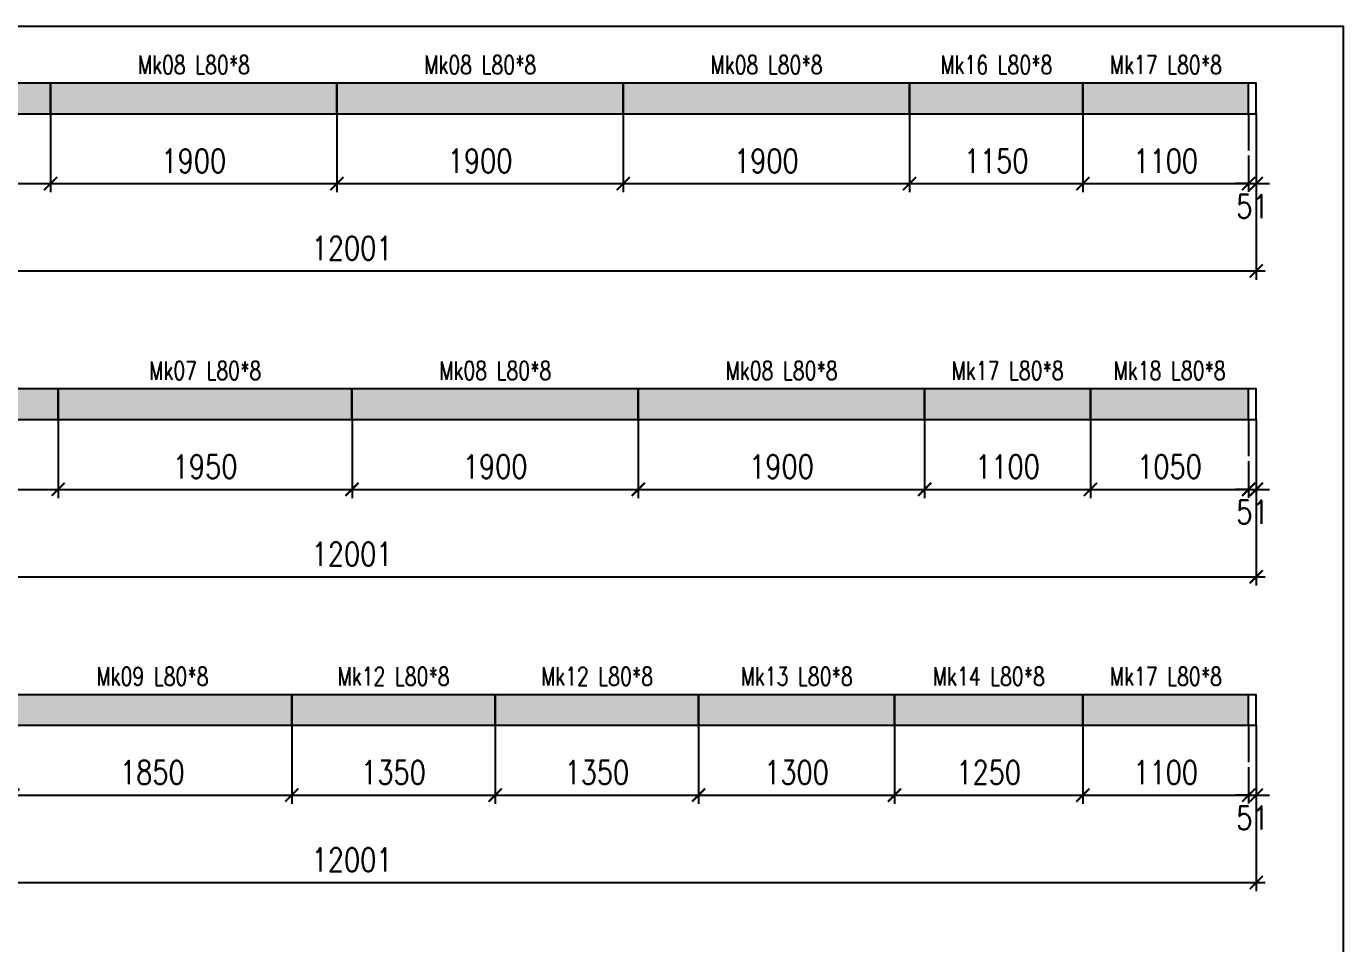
# Model space of a CAD drawing. Header units: millimetres. Extents: x -56 to 421004, y -1 to 91234.
# Drawn here: x 304614 to 313356, y 72295 to 78382 of the extents above; entities that cross this region are included whole.
import ezdxf
from ezdxf.enums import TextEntityAlignment as Align

# ---------------------------------------------------------------- set-up
doc = ezdxf.new("R2010")
doc.units = ezdxf.units.MM
doc.styles.add('EasyCutStyle', font='romans.shx', dxfattribs={"width": 0.8})
doc.styles.add('EasyCutStyleOptimezeBars', font='Romans.shx', dxfattribs={"width": 0.8})
doc.dimstyles.new('EasyCutDimOptimezeBars', dxfattribs={"dimscale": 57.971, "dimtxt": 2.7, "dimasz": 1.5, "dimexe": 1, "dimexo": 0, "dimgap": 1.25, "dimtad": 1, "dimdec": 1, "dimrnd": 0.5, "dimzin": 12, "dimdsep": 46, "dimtxsty": 'EasyCutStyleOptimezeBars', "dimblk": 'ARCHTICK', "dimblk1": 'ARCHTICK', "dimblk2": 'ARCHTICK', "dimcen": 1, "dimdle": 1, "dimclrd": 1, "dimclre": 1, "dimclrt": 3, "dimadec": 3, "dimazin": 0, "dimtfac": 1, "dimtdec": 1, "dimtix": 1, "dimtmove": 0, "dimatfit": 3, "dimfxl": 1, "dimtfill": 1, "dimtolj": 1, "dimtzin": 0, "dimarcsym": 0})

# ---------------------------------------------------------------- blocks, each defined once
blk = doc.blocks.new('_ArchTick')
at = {"color": 0, "linetype": 'ByBlock', "const_width": 0.15}
blk.add_lwpolyline([(-0.5, -0.5), (0.5, 0.5)], dxfattribs=at)
blk = doc.blocks.new('*D1629')
at = {"color": 1, "lineweight": -2}
for p, q in [((302875.4, 77802.5), (302875.4, 77280.7)), ((304775.4, 77802.5), (304775.4, 77280.7)), ((302817.4, 77338.7), (304833.4, 77338.7))]:
    blk.add_line(p, q, dxfattribs=at)
at = {"layer": 'Defpoints', "color": 0}
for p in [(302875.4, 77802.5), (304775.4, 77802.5), (304775.4, 77338.7)]:
    blk.add_point(p, dxfattribs=at)
at = {"color": 1, "lineweight": -2, "xscale": 86.9637, "yscale": 86.9637, "zscale": 86.9637, "rotation": 180}
blk.add_blockref('_ArchTick', (302875.4, 77338.7), dxfattribs=at)
at = {"color": 1, "lineweight": -2, "xscale": 86.9637, "yscale": 86.9637, "zscale": 86.9637}
blk.add_blockref('_ArchTick', (304775.4, 77338.7), dxfattribs=at)
at = {"color": 3, "insert": (303825.4, 77489.4), "char_height": 156.53, "attachment_point": 5, "style": 'EasyCutStyleOptimezeBars', "bg_fill": 3, "box_fill_scale": 1.1, "bg_fill_color": 256, "bg_fill_true_color": 13158600, "bg_fill_transparency": 5467404}
blk.add_mtext('\\A1;1900', dxfattribs=at)
blk = doc.blocks.new('*D1630')
at = {"color": 1, "lineweight": -2}
for p, q in [((304775.4, 77802.5), (304775.4, 77280.7)), ((306675.4, 77802.5), (306675.4, 77280.7)), ((304717.4, 77338.7), (306733.4, 77338.7))]:
    blk.add_line(p, q, dxfattribs=at)
at = {"layer": 'Defpoints', "color": 0}
for p in [(304775.4, 77802.5), (306675.4, 77802.5), (306675.4, 77338.7)]:
    blk.add_point(p, dxfattribs=at)
at = {"color": 1, "lineweight": -2, "xscale": 86.9637, "yscale": 86.9637, "zscale": 86.9637, "rotation": 180}
blk.add_blockref('_ArchTick', (304775.4, 77338.7), dxfattribs=at)
at = {"color": 1, "lineweight": -2, "xscale": 86.9637, "yscale": 86.9637, "zscale": 86.9637}
blk.add_blockref('_ArchTick', (306675.4, 77338.7), dxfattribs=at)
at = {"color": 3, "insert": (305725.4, 77489.4), "char_height": 156.53, "attachment_point": 5, "style": 'EasyCutStyleOptimezeBars', "bg_fill": 3, "box_fill_scale": 1.1, "bg_fill_color": 256, "bg_fill_true_color": 13158600, "bg_fill_transparency": 2059376}
blk.add_mtext('\\A1;1900', dxfattribs=at)
blk = doc.blocks.new('*D1631')
at = {"color": 1, "lineweight": -2}
for p, q in [((306675.4, 77802.5), (306675.4, 77280.7)), ((308575.4, 77802.5), (308575.4, 77280.7)), ((306617.4, 77338.7), (308633.4, 77338.7))]:
    blk.add_line(p, q, dxfattribs=at)
at = {"layer": 'Defpoints', "color": 0}
for p in [(306675.4, 77802.5), (308575.4, 77802.5), (308575.4, 77338.7)]:
    blk.add_point(p, dxfattribs=at)
at = {"color": 1, "lineweight": -2, "xscale": 86.9637, "yscale": 86.9637, "zscale": 86.9637, "rotation": 180}
blk.add_blockref('_ArchTick', (306675.4, 77338.7), dxfattribs=at)
at = {"color": 1, "lineweight": -2, "xscale": 86.9637, "yscale": 86.9637, "zscale": 86.9637}
blk.add_blockref('_ArchTick', (308575.4, 77338.7), dxfattribs=at)
at = {"color": 3, "insert": (307625.4, 77489.4), "char_height": 156.53, "attachment_point": 5, "style": 'EasyCutStyleOptimezeBars', "bg_fill": 3, "box_fill_scale": 1.1, "bg_fill_color": 256, "bg_fill_true_color": 13158600, "bg_fill_transparency": 5464824}
blk.add_mtext('\\A1;1900', dxfattribs=at)
blk = doc.blocks.new('*D1632')
at = {"color": 1, "lineweight": -2}
for p, q in [((308575.4, 77802.5), (308575.4, 77280.7)), ((310475.4, 77802.5), (310475.4, 77280.7)), ((308517.4, 77338.7), (310533.4, 77338.7))]:
    blk.add_line(p, q, dxfattribs=at)
at = {"layer": 'Defpoints', "color": 0}
for p in [(308575.4, 77802.5), (310475.4, 77802.5), (310475.4, 77338.7)]:
    blk.add_point(p, dxfattribs=at)
at = {"color": 1, "lineweight": -2, "xscale": 86.9637, "yscale": 86.9637, "zscale": 86.9637, "rotation": 180}
blk.add_blockref('_ArchTick', (308575.4, 77338.7), dxfattribs=at)
at = {"color": 1, "lineweight": -2, "xscale": 86.9637, "yscale": 86.9637, "zscale": 86.9637}
blk.add_blockref('_ArchTick', (310475.4, 77338.7), dxfattribs=at)
at = {"color": 3, "insert": (309525.4, 77489.4), "char_height": 156.53, "attachment_point": 5, "style": 'EasyCutStyleOptimezeBars', "bg_fill": 3, "box_fill_scale": 1.1, "bg_fill_color": 256, "bg_fill_true_color": 13158600, "bg_fill_transparency": 2036140}
blk.add_mtext('\\A1;1900', dxfattribs=at)
blk = doc.blocks.new('*D1633')
at = {"color": 1, "lineweight": -2}
for p, q in [((310475.4, 77802.5), (310475.4, 77280.7)), ((311625.4, 77802.5), (311625.4, 77280.7)), ((310417.4, 77338.7), (311683.4, 77338.7))]:
    blk.add_line(p, q, dxfattribs=at)
at = {"layer": 'Defpoints', "color": 0}
for p in [(310475.4, 77802.5), (311625.4, 77802.5), (311625.4, 77338.7)]:
    blk.add_point(p, dxfattribs=at)
at = {"color": 1, "lineweight": -2, "xscale": 86.9637, "yscale": 86.9637, "zscale": 86.9637, "rotation": 180}
blk.add_blockref('_ArchTick', (310475.4, 77338.7), dxfattribs=at)
at = {"color": 1, "lineweight": -2, "xscale": 86.9637, "yscale": 86.9637, "zscale": 86.9637}
blk.add_blockref('_ArchTick', (311625.4, 77338.7), dxfattribs=at)
at = {"color": 3, "insert": (311050.4, 77489.4), "char_height": 156.53, "attachment_point": 5, "style": 'EasyCutStyleOptimezeBars', "bg_fill": 3, "box_fill_scale": 1.1, "bg_fill_color": 256, "bg_fill_true_color": 13158600, "bg_fill_transparency": 2068768}
blk.add_mtext('\\A1;1150', dxfattribs=at)
blk = doc.blocks.new('*D1634')
at = {"color": 1, "lineweight": -2}
for p, q in [((311625.4, 77802.5), (311625.4, 77280.7)), ((312725.4, 77802.5), (312725.4, 77280.7)), ((311567.4, 77338.7), (312783.4, 77338.7))]:
    blk.add_line(p, q, dxfattribs=at)
at = {"layer": 'Defpoints', "color": 0}
for p in [(311625.4, 77802.5), (312725.4, 77802.5), (312725.4, 77338.7)]:
    blk.add_point(p, dxfattribs=at)
at = {"color": 1, "lineweight": -2, "xscale": 86.9637, "yscale": 86.9637, "zscale": 86.9637, "rotation": 180}
blk.add_blockref('_ArchTick', (311625.4, 77338.7), dxfattribs=at)
at = {"color": 1, "lineweight": -2, "xscale": 86.9637, "yscale": 86.9637, "zscale": 86.9637}
blk.add_blockref('_ArchTick', (312725.4, 77338.7), dxfattribs=at)
at = {"color": 3, "insert": (312175.4, 77489.4), "char_height": 156.53, "attachment_point": 5, "style": 'EasyCutStyleOptimezeBars', "bg_fill": 3, "box_fill_scale": 1.1, "bg_fill_color": 256, "bg_fill_true_color": 13158600, "bg_fill_transparency": 2079984}
blk.add_mtext('\\A1;1100', dxfattribs=at)
blk = doc.blocks.new('*D1635')
at = {"color": 1, "lineweight": -2}
for p, q in [((312725.4, 77802.5), (312725.4, 77280.7)), ((312776.4, 77802.5), (312776.4, 77280.7)), ((312725.4, 77338.7), (312638.4, 77338.7)), ((312725.4, 77338.7), (312776.4, 77338.7)), ((312776.4, 77338.7), (312863.3, 77338.7))]:
    blk.add_line(p, q, dxfattribs=at)
at = {"layer": 'Defpoints', "color": 0}
for p in [(312725.4, 77802.5), (312776.4, 77802.5), (312776.4, 77338.7)]:
    blk.add_point(p, dxfattribs=at)
at = {"color": 1, "lineweight": -2, "xscale": 86.9637, "yscale": 86.9637, "zscale": 86.9637}
blk.add_blockref('_ArchTick', (312725.4, 77338.7), dxfattribs=at)
at = {"color": 1, "lineweight": -2, "xscale": 86.9637, "yscale": 86.9637, "zscale": 86.9637, "rotation": 180}
blk.add_blockref('_ArchTick', (312776.4, 77338.7), dxfattribs=at)
at = {"color": 3, "char_height": 156.53, "attachment_point": 5, "style": 'EasyCutStyleOptimezeBars', "bg_fill": 3, "box_fill_scale": 1.1, "bg_fill_color": 256, "bg_fill_true_color": 13158600, "bg_fill_transparency": 0}
for s, insert in [('\\A1;', (312750.9, 77541.6)), ('\\A1;51', (312750.9, 77187.9))]:
    blk.add_mtext(s, dxfattribs=dict(at, insert=insert))
blk = doc.blocks.new('*D1636')
at = {"color": 1, "lineweight": -2}
for p, q in [((300775.4, 77802.5), (300775.4, 76700.9)), ((312776.4, 77802.5), (312776.4, 76700.9)), ((300717.4, 76758.9), (312834.4, 76758.9))]:
    blk.add_line(p, q, dxfattribs=at)
at = {"layer": 'Defpoints', "color": 0}
for p in [(300775.4, 77802.5), (312776.4, 77802.5), (312776.4, 76758.9)]:
    blk.add_point(p, dxfattribs=at)
at = {"color": 1, "lineweight": -2, "xscale": 86.9637, "yscale": 86.9637, "zscale": 86.9637, "rotation": 180}
blk.add_blockref('_ArchTick', (300775.4, 76758.9), dxfattribs=at)
at = {"color": 1, "lineweight": -2, "xscale": 86.9637, "yscale": 86.9637, "zscale": 86.9637}
blk.add_blockref('_ArchTick', (312776.4, 76758.9), dxfattribs=at)
at = {"color": 3, "insert": (306775.9, 76909.6), "char_height": 156.53, "attachment_point": 5, "style": 'EasyCutStyleOptimezeBars', "bg_fill": 3, "box_fill_scale": 1.1, "bg_fill_color": 256, "bg_fill_true_color": 13158600, "bg_fill_transparency": 5468436}
blk.add_mtext('\\A1;12001', dxfattribs=at)
blk = doc.blocks.new('*D1638')
at = {"color": 1, "lineweight": -2}
for p, q in [((302825.4, 75773.3), (302825.4, 75251.5)), ((304825.4, 75773.3), (304825.4, 75251.5)), ((302767.4, 75309.5), (304883.4, 75309.5))]:
    blk.add_line(p, q, dxfattribs=at)
at = {"layer": 'Defpoints', "color": 0}
for p in [(302825.4, 75773.3), (304825.4, 75773.3), (304825.4, 75309.5)]:
    blk.add_point(p, dxfattribs=at)
at = {"color": 1, "lineweight": -2, "xscale": 86.9637, "yscale": 86.9637, "zscale": 86.9637, "rotation": 180}
blk.add_blockref('_ArchTick', (302825.4, 75309.5), dxfattribs=at)
at = {"color": 1, "lineweight": -2, "xscale": 86.9637, "yscale": 86.9637, "zscale": 86.9637}
blk.add_blockref('_ArchTick', (304825.4, 75309.5), dxfattribs=at)
at = {"color": 3, "insert": (303825.4, 75460.2), "char_height": 156.53, "attachment_point": 5, "style": 'EasyCutStyleOptimezeBars', "bg_fill": 3, "box_fill_scale": 1.1, "bg_fill_color": 256, "bg_fill_true_color": 13158600, "bg_fill_transparency": 4837208}
blk.add_mtext('\\A1;2000', dxfattribs=at)
blk = doc.blocks.new('*D1639')
at = {"color": 1, "lineweight": -2}
for p, q in [((304825.4, 75773.3), (304825.4, 75251.5)), ((306775.4, 75773.3), (306775.4, 75251.5)), ((304767.4, 75309.5), (306833.4, 75309.5))]:
    blk.add_line(p, q, dxfattribs=at)
at = {"layer": 'Defpoints', "color": 0}
for p in [(304825.4, 75773.3), (306775.4, 75773.3), (306775.4, 75309.5)]:
    blk.add_point(p, dxfattribs=at)
at = {"color": 1, "lineweight": -2, "xscale": 86.9637, "yscale": 86.9637, "zscale": 86.9637, "rotation": 180}
blk.add_blockref('_ArchTick', (304825.4, 75309.5), dxfattribs=at)
at = {"color": 1, "lineweight": -2, "xscale": 86.9637, "yscale": 86.9637, "zscale": 86.9637}
blk.add_blockref('_ArchTick', (306775.4, 75309.5), dxfattribs=at)
at = {"color": 3, "insert": (305800.4, 75460.2), "char_height": 156.53, "attachment_point": 5, "style": 'EasyCutStyleOptimezeBars', "bg_fill": 3, "box_fill_scale": 1.1, "bg_fill_color": 256, "bg_fill_true_color": 13158600, "bg_fill_transparency": 1754320}
blk.add_mtext('\\A1;1950', dxfattribs=at)
blk = doc.blocks.new('*D1640')
at = {"color": 1, "lineweight": -2}
for p, q in [((306775.4, 75773.3), (306775.4, 75251.5)), ((308675.4, 75773.3), (308675.4, 75251.5)), ((306717.4, 75309.5), (308733.4, 75309.5))]:
    blk.add_line(p, q, dxfattribs=at)
at = {"layer": 'Defpoints', "color": 0}
for p in [(306775.4, 75773.3), (308675.4, 75773.3), (308675.4, 75309.5)]:
    blk.add_point(p, dxfattribs=at)
at = {"color": 1, "lineweight": -2, "xscale": 86.9637, "yscale": 86.9637, "zscale": 86.9637, "rotation": 180}
blk.add_blockref('_ArchTick', (306775.4, 75309.5), dxfattribs=at)
at = {"color": 1, "lineweight": -2, "xscale": 86.9637, "yscale": 86.9637, "zscale": 86.9637}
blk.add_blockref('_ArchTick', (308675.4, 75309.5), dxfattribs=at)
at = {"color": 3, "insert": (307725.4, 75460.2), "char_height": 156.53, "attachment_point": 5, "style": 'EasyCutStyleOptimezeBars', "bg_fill": 3, "box_fill_scale": 1.1, "bg_fill_color": 256, "bg_fill_true_color": 13158600, "bg_fill_transparency": 4837208}
blk.add_mtext('\\A1;1900', dxfattribs=at)
blk = doc.blocks.new('*D1641')
at = {"color": 1, "lineweight": -2}
for p, q in [((308675.4, 75773.3), (308675.4, 75251.5)), ((310575.4, 75773.3), (310575.4, 75251.5)), ((308617.4, 75309.5), (310633.4, 75309.5))]:
    blk.add_line(p, q, dxfattribs=at)
at = {"layer": 'Defpoints', "color": 0}
for p in [(308675.4, 75773.3), (310575.4, 75773.3), (310575.4, 75309.5)]:
    blk.add_point(p, dxfattribs=at)
at = {"color": 1, "lineweight": -2, "xscale": 86.9637, "yscale": 86.9637, "zscale": 86.9637, "rotation": 180}
blk.add_blockref('_ArchTick', (308675.4, 75309.5), dxfattribs=at)
at = {"color": 1, "lineweight": -2, "xscale": 86.9637, "yscale": 86.9637, "zscale": 86.9637}
blk.add_blockref('_ArchTick', (310575.4, 75309.5), dxfattribs=at)
at = {"color": 3, "insert": (309625.4, 75460.2), "char_height": 156.53, "attachment_point": 5, "style": 'EasyCutStyleOptimezeBars', "bg_fill": 3, "box_fill_scale": 1.1, "bg_fill_color": 256, "bg_fill_true_color": 13158600, "bg_fill_transparency": 5461728}
blk.add_mtext('\\A1;1900', dxfattribs=at)
blk = doc.blocks.new('*D1642')
at = {"color": 1, "lineweight": -2}
for p, q in [((310575.4, 75773.3), (310575.4, 75251.5)), ((311675.4, 75773.3), (311675.4, 75251.5)), ((310517.4, 75309.5), (311733.4, 75309.5))]:
    blk.add_line(p, q, dxfattribs=at)
at = {"layer": 'Defpoints', "color": 0}
for p in [(310575.4, 75773.3), (311675.4, 75773.3), (311675.4, 75309.5)]:
    blk.add_point(p, dxfattribs=at)
at = {"color": 1, "lineweight": -2, "xscale": 86.9637, "yscale": 86.9637, "zscale": 86.9637, "rotation": 180}
blk.add_blockref('_ArchTick', (310575.4, 75309.5), dxfattribs=at)
at = {"color": 1, "lineweight": -2, "xscale": 86.9637, "yscale": 86.9637, "zscale": 86.9637}
blk.add_blockref('_ArchTick', (311675.4, 75309.5), dxfattribs=at)
at = {"color": 3, "insert": (311125.4, 75460.2), "char_height": 156.53, "attachment_point": 5, "style": 'EasyCutStyleOptimezeBars', "bg_fill": 3, "box_fill_scale": 1.1, "bg_fill_color": 256, "bg_fill_true_color": 13158600, "bg_fill_transparency": 5463276}
blk.add_mtext('\\A1;1100', dxfattribs=at)
blk = doc.blocks.new('*D1643')
at = {"color": 1, "lineweight": -2}
for p, q in [((311675.4, 75773.3), (311675.4, 75251.5)), ((312725.4, 75773.3), (312725.4, 75251.5)), ((311617.4, 75309.5), (312783.4, 75309.5))]:
    blk.add_line(p, q, dxfattribs=at)
at = {"layer": 'Defpoints', "color": 0}
for p in [(311675.4, 75773.3), (312725.4, 75773.3), (312725.4, 75309.5)]:
    blk.add_point(p, dxfattribs=at)
at = {"color": 1, "lineweight": -2, "xscale": 86.9637, "yscale": 86.9637, "zscale": 86.9637, "rotation": 180}
blk.add_blockref('_ArchTick', (311675.4, 75309.5), dxfattribs=at)
at = {"color": 1, "lineweight": -2, "xscale": 86.9637, "yscale": 86.9637, "zscale": 86.9637}
blk.add_blockref('_ArchTick', (312725.4, 75309.5), dxfattribs=at)
at = {"color": 3, "insert": (312200.4, 75460.2), "char_height": 156.53, "attachment_point": 5, "style": 'EasyCutStyleOptimezeBars', "bg_fill": 3, "box_fill_scale": 1.1, "bg_fill_color": 256, "bg_fill_true_color": 13158600, "bg_fill_transparency": 1821564}
blk.add_mtext('\\A1;1050', dxfattribs=at)
blk = doc.blocks.new('*D1644')
at = {"color": 1, "lineweight": -2}
for p, q in [((312725.4, 75773.3), (312725.4, 75251.5)), ((312776.4, 75773.3), (312776.4, 75251.5)), ((312725.4, 75309.5), (312638.4, 75309.5)), ((312725.4, 75309.5), (312776.4, 75309.5)), ((312776.4, 75309.5), (312863.3, 75309.5))]:
    blk.add_line(p, q, dxfattribs=at)
at = {"layer": 'Defpoints', "color": 0}
for p in [(312725.4, 75773.3), (312776.4, 75773.3), (312776.4, 75309.5)]:
    blk.add_point(p, dxfattribs=at)
at = {"color": 1, "lineweight": -2, "xscale": 86.9637, "yscale": 86.9637, "zscale": 86.9637}
blk.add_blockref('_ArchTick', (312725.4, 75309.5), dxfattribs=at)
at = {"color": 1, "lineweight": -2, "xscale": 86.9637, "yscale": 86.9637, "zscale": 86.9637, "rotation": 180}
blk.add_blockref('_ArchTick', (312776.4, 75309.5), dxfattribs=at)
at = {"color": 3, "char_height": 156.53, "attachment_point": 5, "style": 'EasyCutStyleOptimezeBars', "bg_fill": 3, "box_fill_scale": 1.1, "bg_fill_color": 256, "bg_fill_true_color": 13158600}
for s, insert, bg_fill_transparency in [('\\A1;', (312750.9, 75512.4), 1806528), ('\\A1;51', (312750.9, 75158.8), 5463832)]:
    blk.add_mtext(s, dxfattribs=dict(at, insert=insert, bg_fill_transparency=bg_fill_transparency))
blk = doc.blocks.new('*D1645')
at = {"color": 1, "lineweight": -2}
for p, q in [((300775.4, 75773.3), (300775.4, 74671.8)), ((312776.4, 75773.3), (312776.4, 74671.8)), ((300717.4, 74729.7), (312834.4, 74729.7))]:
    blk.add_line(p, q, dxfattribs=at)
at = {"layer": 'Defpoints', "color": 0}
for p in [(300775.4, 75773.3), (312776.4, 75773.3), (312776.4, 74729.7)]:
    blk.add_point(p, dxfattribs=at)
at = {"color": 1, "lineweight": -2, "xscale": 86.9637, "yscale": 86.9637, "zscale": 86.9637, "rotation": 180}
blk.add_blockref('_ArchTick', (300775.4, 74729.7), dxfattribs=at)
at = {"color": 1, "lineweight": -2, "xscale": 86.9637, "yscale": 86.9637, "zscale": 86.9637}
blk.add_blockref('_ArchTick', (312776.4, 74729.7), dxfattribs=at)
at = {"color": 3, "insert": (306775.9, 74880.5), "char_height": 156.53, "attachment_point": 5, "style": 'EasyCutStyleOptimezeBars', "bg_fill": 3, "box_fill_scale": 1.1, "bg_fill_color": 256, "bg_fill_true_color": 13158600, "bg_fill_transparency": 2091388}
blk.add_mtext('\\A1;12001', dxfattribs=at)
blk = doc.blocks.new('*D1648')
at = {"color": 1, "lineweight": -2}
for p, q in [((304525.4, 73744.2), (304525.4, 73222.4)), ((306375.4, 73744.2), (306375.4, 73222.4)), ((304467.4, 73280.4), (306433.4, 73280.4))]:
    blk.add_line(p, q, dxfattribs=at)
at = {"layer": 'Defpoints', "color": 0}
for p in [(304525.4, 73744.2), (306375.4, 73744.2), (306375.4, 73280.4)]:
    blk.add_point(p, dxfattribs=at)
at = {"color": 1, "lineweight": -2, "xscale": 86.9637, "yscale": 86.9637, "zscale": 86.9637, "rotation": 180}
blk.add_blockref('_ArchTick', (304525.4, 73280.4), dxfattribs=at)
at = {"color": 1, "lineweight": -2, "xscale": 86.9637, "yscale": 86.9637, "zscale": 86.9637}
blk.add_blockref('_ArchTick', (306375.4, 73280.4), dxfattribs=at)
at = {"color": 3, "insert": (305450.4, 73431.1), "char_height": 156.53, "attachment_point": 5, "style": 'EasyCutStyleOptimezeBars', "bg_fill": 3, "box_fill_scale": 1.1, "bg_fill_color": 256, "bg_fill_true_color": 13158600, "bg_fill_transparency": 12055548}
blk.add_mtext('\\A1;1850', dxfattribs=at)
blk = doc.blocks.new('*D1649')
at = {"color": 1, "lineweight": -2}
for p, q in [((306375.4, 73744.2), (306375.4, 73222.4)), ((307725.4, 73744.2), (307725.4, 73222.4)), ((306317.4, 73280.4), (307783.4, 73280.4))]:
    blk.add_line(p, q, dxfattribs=at)
at = {"layer": 'Defpoints', "color": 0}
for p in [(306375.4, 73744.2), (307725.4, 73744.2), (307725.4, 73280.4)]:
    blk.add_point(p, dxfattribs=at)
at = {"color": 1, "lineweight": -2, "xscale": 86.9637, "yscale": 86.9637, "zscale": 86.9637, "rotation": 180}
blk.add_blockref('_ArchTick', (306375.4, 73280.4), dxfattribs=at)
at = {"color": 1, "lineweight": -2, "xscale": 86.9637, "yscale": 86.9637, "zscale": 86.9637}
blk.add_blockref('_ArchTick', (307725.4, 73280.4), dxfattribs=at)
at = {"color": 3, "insert": (307050.4, 73431.1), "char_height": 156.53, "attachment_point": 5, "style": 'EasyCutStyleOptimezeBars', "bg_fill": 3, "box_fill_scale": 1.1, "bg_fill_color": 256, "bg_fill_true_color": 13158600, "bg_fill_transparency": 5288348}
blk.add_mtext('\\A1;1350', dxfattribs=at)
blk = doc.blocks.new('*D1650')
at = {"color": 1, "lineweight": -2}
for p, q in [((307725.4, 73744.2), (307725.4, 73222.4)), ((309075.4, 73744.2), (309075.4, 73222.4)), ((307667.4, 73280.4), (309133.4, 73280.4))]:
    blk.add_line(p, q, dxfattribs=at)
at = {"layer": 'Defpoints', "color": 0}
for p in [(307725.4, 73744.2), (309075.4, 73744.2), (309075.4, 73280.4)]:
    blk.add_point(p, dxfattribs=at)
at = {"color": 1, "lineweight": -2, "xscale": 86.9637, "yscale": 86.9637, "zscale": 86.9637, "rotation": 180}
blk.add_blockref('_ArchTick', (307725.4, 73280.4), dxfattribs=at)
at = {"color": 1, "lineweight": -2, "xscale": 86.9637, "yscale": 86.9637, "zscale": 86.9637}
blk.add_blockref('_ArchTick', (309075.4, 73280.4), dxfattribs=at)
at = {"color": 3, "insert": (308400.4, 73431.1), "char_height": 156.53, "attachment_point": 5, "style": 'EasyCutStyleOptimezeBars', "bg_fill": 3, "box_fill_scale": 1.1, "bg_fill_color": 256, "bg_fill_true_color": 13158600, "bg_fill_transparency": 12081708}
blk.add_mtext('\\A1;1350', dxfattribs=at)
blk = doc.blocks.new('*D1651')
at = {"color": 1, "lineweight": -2}
for p, q in [((309075.4, 73744.2), (309075.4, 73222.4)), ((310375.4, 73744.2), (310375.4, 73222.4)), ((309017.4, 73280.4), (310433.4, 73280.4))]:
    blk.add_line(p, q, dxfattribs=at)
at = {"layer": 'Defpoints', "color": 0}
for p in [(309075.4, 73744.2), (310375.4, 73744.2), (310375.4, 73280.4)]:
    blk.add_point(p, dxfattribs=at)
at = {"color": 1, "lineweight": -2, "xscale": 86.9637, "yscale": 86.9637, "zscale": 86.9637, "rotation": 180}
blk.add_blockref('_ArchTick', (309075.4, 73280.4), dxfattribs=at)
at = {"color": 1, "lineweight": -2, "xscale": 86.9637, "yscale": 86.9637, "zscale": 86.9637}
blk.add_blockref('_ArchTick', (310375.4, 73280.4), dxfattribs=at)
at = {"color": 3, "insert": (309725.4, 73431.1), "char_height": 156.53, "attachment_point": 5, "style": 'EasyCutStyleOptimezeBars', "bg_fill": 3, "box_fill_scale": 1.1, "bg_fill_color": 256, "bg_fill_true_color": 13158600, "bg_fill_transparency": 5291960}
blk.add_mtext('\\A1;1300', dxfattribs=at)
blk = doc.blocks.new('*D1652')
at = {"color": 1, "lineweight": -2}
for p, q in [((310375.4, 73744.2), (310375.4, 73222.4)), ((311625.4, 73744.2), (311625.4, 73222.4)), ((310317.4, 73280.4), (311683.4, 73280.4))]:
    blk.add_line(p, q, dxfattribs=at)
at = {"layer": 'Defpoints', "color": 0}
for p in [(310375.4, 73744.2), (311625.4, 73744.2), (311625.4, 73280.4)]:
    blk.add_point(p, dxfattribs=at)
at = {"color": 1, "lineweight": -2, "xscale": 86.9637, "yscale": 86.9637, "zscale": 86.9637, "rotation": 180}
blk.add_blockref('_ArchTick', (310375.4, 73280.4), dxfattribs=at)
at = {"color": 1, "lineweight": -2, "xscale": 86.9637, "yscale": 86.9637, "zscale": 86.9637}
blk.add_blockref('_ArchTick', (311625.4, 73280.4), dxfattribs=at)
at = {"color": 3, "insert": (311000.4, 73431.1), "char_height": 156.53, "attachment_point": 5, "style": 'EasyCutStyleOptimezeBars', "bg_fill": 3, "box_fill_scale": 1.1, "bg_fill_color": 256, "bg_fill_true_color": 13158600, "bg_fill_transparency": 5300216}
blk.add_mtext('\\A1;1250', dxfattribs=at)
blk = doc.blocks.new('*D1653')
at = {"color": 1, "lineweight": -2}
for p, q in [((311625.4, 73744.2), (311625.4, 73222.4)), ((312725.4, 73744.2), (312725.4, 73222.4)), ((311567.4, 73280.4), (312783.4, 73280.4))]:
    blk.add_line(p, q, dxfattribs=at)
at = {"layer": 'Defpoints', "color": 0}
for p in [(311625.4, 73744.2), (312725.4, 73744.2), (312725.4, 73280.4)]:
    blk.add_point(p, dxfattribs=at)
at = {"color": 1, "lineweight": -2, "xscale": 86.9637, "yscale": 86.9637, "zscale": 86.9637, "rotation": 180}
blk.add_blockref('_ArchTick', (311625.4, 73280.4), dxfattribs=at)
at = {"color": 1, "lineweight": -2, "xscale": 86.9637, "yscale": 86.9637, "zscale": 86.9637}
blk.add_blockref('_ArchTick', (312725.4, 73280.4), dxfattribs=at)
at = {"color": 3, "insert": (312175.4, 73431.1), "char_height": 156.53, "attachment_point": 5, "style": 'EasyCutStyleOptimezeBars', "bg_fill": 3, "box_fill_scale": 1.1, "bg_fill_color": 256, "bg_fill_true_color": 13158600, "bg_fill_transparency": 12103712}
blk.add_mtext('\\A1;1100', dxfattribs=at)
blk = doc.blocks.new('*D1654')
at = {"color": 1, "lineweight": -2}
for p, q in [((312725.4, 73744.2), (312725.4, 73222.4)), ((312776.4, 73744.2), (312776.4, 73222.4)), ((312725.4, 73280.4), (312638.4, 73280.4)), ((312725.4, 73280.4), (312776.4, 73280.4)), ((312776.4, 73280.4), (312863.3, 73280.4))]:
    blk.add_line(p, q, dxfattribs=at)
at = {"layer": 'Defpoints', "color": 0}
for p in [(312725.4, 73744.2), (312776.4, 73744.2), (312776.4, 73280.4)]:
    blk.add_point(p, dxfattribs=at)
at = {"color": 1, "lineweight": -2, "xscale": 86.9637, "yscale": 86.9637, "zscale": 86.9637}
blk.add_blockref('_ArchTick', (312725.4, 73280.4), dxfattribs=at)
at = {"color": 1, "lineweight": -2, "xscale": 86.9637, "yscale": 86.9637, "zscale": 86.9637, "rotation": 180}
blk.add_blockref('_ArchTick', (312776.4, 73280.4), dxfattribs=at)
at = {"color": 3, "char_height": 156.53, "attachment_point": 5, "style": 'EasyCutStyleOptimezeBars', "bg_fill": 3, "box_fill_scale": 1.1, "bg_fill_color": 256, "bg_fill_true_color": 13158600}
for s, insert, bg_fill_transparency in [('\\A1;', (312750.9, 73483.3), 12112048), ('\\A1;51', (312750.9, 73129.6), 12111984)]:
    blk.add_mtext(s, dxfattribs=dict(at, insert=insert, bg_fill_transparency=bg_fill_transparency))
blk = doc.blocks.new('*D1655')
at = {"color": 1, "lineweight": -2}
for p, q in [((300775.4, 73744.2), (300775.4, 72642.6)), ((312776.4, 73744.2), (312776.4, 72642.6)), ((300717.4, 72700.6), (312834.4, 72700.6))]:
    blk.add_line(p, q, dxfattribs=at)
at = {"layer": 'Defpoints', "color": 0}
for p in [(300775.4, 73744.2), (312776.4, 73744.2), (312776.4, 72700.6)]:
    blk.add_point(p, dxfattribs=at)
at = {"color": 1, "lineweight": -2, "xscale": 86.9637, "yscale": 86.9637, "zscale": 86.9637, "rotation": 180}
blk.add_blockref('_ArchTick', (300775.4, 72700.6), dxfattribs=at)
at = {"color": 1, "lineweight": -2, "xscale": 86.9637, "yscale": 86.9637, "zscale": 86.9637}
blk.add_blockref('_ArchTick', (312776.4, 72700.6), dxfattribs=at)
at = {"color": 3, "insert": (306775.9, 72851.3), "char_height": 156.53, "attachment_point": 5, "style": 'EasyCutStyleOptimezeBars', "bg_fill": 3, "box_fill_scale": 1.1, "bg_fill_color": 256, "bg_fill_true_color": 13158600, "bg_fill_transparency": 2330944}
blk.add_mtext('\\A1;12001', dxfattribs=at)

msp = doc.modelspace()

# ---------------------------------------------------------------- linework, layer by layer
at = {"color": 5}
msp.add_lwpolyline([(296137.32, 66207.31), (313356.13, 66207.31), (313356.13, 78382.22), (296137.32, 78382.22)], close=True, dxfattribs=at)
at = {"color": 231, "true_color": 0xfd58be}
for points in [[(300775.38, 77802.47), (312776.38, 77802.47), (312776.38, 78005.38), (300775.38, 78005.38)], [(300775.38, 75773.31), (312776.38, 75773.31), (312776.38, 75976.23), (300775.38, 75976.23)], [(300775.38, 73744.16), (312776.38, 73744.16), (312776.38, 73947.08), (300775.38, 73947.08)]]:
    msp.add_lwpolyline(points, close=True, dxfattribs=at)
at = {"color": 7}
for points in [[(302875.38, 77802.47), (304775.38, 77802.47), (304775.38, 78005.38), (302875.38, 78005.38)], [(304775.38, 77802.47), (306675.38, 77802.47), (306675.38, 78005.38), (304775.38, 78005.38)], [(306675.38, 77802.47), (308575.38, 77802.47), (308575.38, 78005.38), (306675.38, 78005.38)], [(308575.38, 77802.47), (310475.38, 77802.47), (310475.38, 78005.38), (308575.38, 78005.38)], [(310475.38, 77802.47), (311625.38, 77802.47), (311625.38, 78005.38), (310475.38, 78005.38)], [(311625.38, 77802.47), (312725.38, 77802.47), (312725.38, 78005.38), (311625.38, 78005.38)], [(302825.38, 75773.31), (304825.38, 75773.31), (304825.38, 75976.23), (302825.38, 75976.23)], [(304825.38, 75773.31), (306775.38, 75773.31), (306775.38, 75976.23), (304825.38, 75976.23)], [(306775.38, 75773.31), (308675.38, 75773.31), (308675.38, 75976.23), (306775.38, 75976.23)], [(308675.38, 75773.31), (310575.38, 75773.31), (310575.38, 75976.23), (308675.38, 75976.23)], [(310575.38, 75773.31), (311675.38, 75773.31), (311675.38, 75976.23), (310575.38, 75976.23)], [(311675.38, 75773.31), (312725.38, 75773.31), (312725.38, 75976.23), (311675.38, 75976.23)], [(304525.38, 73744.16), (306375.38, 73744.16), (306375.38, 73947.08), (304525.38, 73947.08)], [(306375.38, 73744.16), (307725.38, 73744.16), (307725.38, 73947.08), (306375.38, 73947.08)], [(307725.38, 73744.16), (309075.38, 73744.16), (309075.38, 73947.08), (307725.38, 73947.08)], [(309075.38, 73744.16), (310375.38, 73744.16), (310375.38, 73947.08), (309075.38, 73947.08)], [(310375.38, 73744.16), (311625.38, 73744.16), (311625.38, 73947.08), (310375.38, 73947.08)], [(311625.38, 73744.16), (312725.38, 73744.16), (312725.38, 73947.08), (311625.38, 73947.08)]]:
    msp.add_lwpolyline(points, close=True, dxfattribs=at)
at = {"color": 54, "true_color": 0x9f8b17}
for points in [[(302875.38, 77802.47), (304775.38, 77802.47), (302875.38, 78005.38), (304775.38, 78005.38)], [(304775.38, 77802.47), (306675.38, 77802.47), (304775.38, 78005.38), (306675.38, 78005.38)], [(306675.38, 77802.47), (308575.38, 77802.47), (306675.38, 78005.38), (308575.38, 78005.38)], [(308575.38, 77802.47), (310475.38, 77802.47), (308575.38, 78005.38), (310475.38, 78005.38)], [(306775.38, 75773.31), (308675.38, 75773.31), (306775.38, 75976.23), (308675.38, 75976.23)], [(308675.38, 75773.31), (310575.38, 75773.31), (308675.38, 75976.23), (310575.38, 75976.23)]]:
    msp.add_solid(points, dxfattribs=at)
at = {"color": 34, "true_color": 0x945717}
msp.add_solid([(310475.38, 77802.47), (311625.38, 77802.47), (310475.38, 78005.38), (311625.38, 78005.38)], dxfattribs=at)
at = {"color": 34, "true_color": 0x935417}
for points in [[(311625.38, 77802.47), (312725.38, 77802.47), (311625.38, 78005.38), (312725.38, 78005.38)], [(310575.38, 75773.31), (311675.38, 75773.31), (310575.38, 75976.23), (311675.38, 75976.23)], [(311625.38, 73744.16), (312725.38, 73744.16), (311625.38, 73947.08), (312725.38, 73947.08)]]:
    msp.add_solid(points, dxfattribs=at)
at = {"color": 54, "true_color": 0xa19317}
msp.add_solid([(302825.38, 75773.31), (304825.38, 75773.31), (302825.38, 75976.23), (304825.38, 75976.23)], dxfattribs=at)
at = {"color": 54, "true_color": 0xa08f17}
msp.add_solid([(304825.38, 75773.31), (306775.38, 75773.31), (304825.38, 75976.23), (306775.38, 75976.23)], dxfattribs=at)
at = {"color": 34, "true_color": 0x925117}
msp.add_solid([(311675.38, 75773.31), (312725.38, 75773.31), (311675.38, 75976.23), (312725.38, 75976.23)], dxfattribs=at)
at = {"color": 54, "true_color": 0x9f8817}
msp.add_solid([(304525.38, 73744.16), (306375.38, 73744.16), (304525.38, 73947.08), (306375.38, 73947.08)], dxfattribs=at)
at = {"color": 44, "true_color": 0x976517}
for points in [[(306375.38, 73744.16), (307725.38, 73744.16), (306375.38, 73947.08), (307725.38, 73947.08)], [(307725.38, 73744.16), (309075.38, 73744.16), (307725.38, 73947.08), (309075.38, 73947.08)]]:
    msp.add_solid(points, dxfattribs=at)
at = {"color": 44, "true_color": 0x966117}
msp.add_solid([(309075.38, 73744.16), (310375.38, 73744.16), (309075.38, 73947.08), (310375.38, 73947.08)], dxfattribs=at)
at = {"color": 34, "true_color": 0x955e17}
msp.add_solid([(310375.38, 73744.16), (311625.38, 73744.16), (310375.38, 73947.08), (311625.38, 73947.08)], dxfattribs=at)

# ---------------------------------------------------------------- texts
at = {"style": 'EasyCutStyle', "width": 0.75}
for s, p in [('Mk08 L80*8', (305726.38, 78066.26)), ('Mk08 L80*8', (307626.38, 78066.26)), ('Mk08 L80*8', (309526.38, 78066.26)), ('Mk16 L80*8', (311051.38, 78066.26)), ('Mk17 L80*8', (312176.38, 78066.26)), ('Mk07 L80*8', (305801.38, 76037.1)), ('Mk08 L80*8', (307726.38, 76037.1)), ('Mk08 L80*8', (309626.38, 76037.1)), ('Mk17 L80*8', (311126.38, 76037.1)), ('Mk18 L80*8', (312201.38, 76037.1)), ('Mk09 L80*8', (305451.38, 74007.95)), ('Mk12 L80*8', (307051.38, 74007.95)), ('Mk12 L80*8', (308401.38, 74007.95)), ('Mk13 L80*8', (309726.38, 74007.95)), ('Mk14 L80*8', (311001.38, 74007.95)), ('Mk17 L80*8', (312176.38, 74007.95))]:
    msp.add_text(s, height=121.749, dxfattribs=at).set_placement(p, align=Align.CENTER)

# ---------------------------------------------------------------- next in the draw order: dimensions: what is measured, and where the dimension line sits
for base, p1, p2, picture, middle in [((304775.38, 77338.66), (302875.38, 77802.47), (304775.38, 77802.47), '*D1629', (303825.38, 77489.4)), ((304825.38, 75309.51), (302825.38, 75773.31), (304825.38, 75773.31), '*D1638', (303825.38, 75460.24)), ((306375.38, 73280.35), (304525.38, 73744.16), (306375.38, 73744.16), '*D1648', (305450.38, 73431.09))]:
    dim = msp.add_linear_dim(base=base, p1=p1, p2=p2, dimstyle='EasyCutDimOptimezeBars', override={"dimscale": 57.9758, "dimtad": 1})
    dim.commit()
    dim.dimension.update_dxf_attribs({"geometry": picture, "text_midpoint": middle})

# ---------------------------------------------------------------- next in the draw order: dimensions: what is measured, and where the dimension line sits
for base, p1, p2, picture, middle in [((306675.38, 77338.66), (304775.38, 77802.47), (306675.38, 77802.47), '*D1630', (305725.38, 77489.4)), ((306775.38, 75309.51), (304825.38, 75773.31), (306775.38, 75773.31), '*D1639', (305800.38, 75460.24)), ((307725.38, 73280.35), (306375.38, 73744.16), (307725.38, 73744.16), '*D1649', (307050.38, 73431.09))]:
    dim = msp.add_linear_dim(base=base, p1=p1, p2=p2, dimstyle='EasyCutDimOptimezeBars', override={"dimscale": 57.9758, "dimtad": 1})
    dim.commit()
    dim.dimension.update_dxf_attribs({"geometry": picture, "text_midpoint": middle})

# ---------------------------------------------------------------- next in the draw order: dimensions: what is measured, and where the dimension line sits
for base, p1, p2, picture, middle in [((308575.38, 77338.66), (306675.38, 77802.47), (308575.38, 77802.47), '*D1631', (307625.38, 77489.4)), ((308675.38, 75309.51), (306775.38, 75773.31), (308675.38, 75773.31), '*D1640', (307725.38, 75460.24)), ((309075.38, 73280.35), (307725.38, 73744.16), (309075.38, 73744.16), '*D1650', (308400.38, 73431.09))]:
    dim = msp.add_linear_dim(base=base, p1=p1, p2=p2, dimstyle='EasyCutDimOptimezeBars', override={"dimscale": 57.9758, "dimtad": 1})
    dim.commit()
    dim.dimension.update_dxf_attribs({"geometry": picture, "text_midpoint": middle})

# ---------------------------------------------------------------- next in the draw order: dimensions: what is measured, and where the dimension line sits
for base, p1, p2, picture, middle in [((310475.38, 77338.66), (308575.38, 77802.47), (310475.38, 77802.47), '*D1632', (309525.38, 77489.4)), ((310575.38, 75309.51), (308675.38, 75773.31), (310575.38, 75773.31), '*D1641', (309625.38, 75460.24)), ((310375.38, 73280.35), (309075.38, 73744.16), (310375.38, 73744.16), '*D1651', (309725.38, 73431.09))]:
    dim = msp.add_linear_dim(base=base, p1=p1, p2=p2, dimstyle='EasyCutDimOptimezeBars', override={"dimscale": 57.9758, "dimtad": 1})
    dim.commit()
    dim.dimension.update_dxf_attribs({"geometry": picture, "text_midpoint": middle})

# ---------------------------------------------------------------- next in the draw order: dimensions: what is measured, and where the dimension line sits
for base, p1, p2, picture, middle in [((311625.38, 77338.66), (310475.38, 77802.47), (311625.38, 77802.47), '*D1633', (311050.38, 77489.4)), ((311675.38, 75309.51), (310575.38, 75773.31), (311675.38, 75773.31), '*D1642', (311125.38, 75460.24)), ((311625.38, 73280.35), (310375.38, 73744.16), (311625.38, 73744.16), '*D1652', (311000.38, 73431.09))]:
    dim = msp.add_linear_dim(base=base, p1=p1, p2=p2, dimstyle='EasyCutDimOptimezeBars', override={"dimscale": 57.9758, "dimtad": 1})
    dim.commit()
    dim.dimension.update_dxf_attribs({"geometry": picture, "text_midpoint": middle})

# ---------------------------------------------------------------- next in the draw order: dimensions: what is measured, and where the dimension line sits
for base, p1, p2, picture, middle in [((312725.38, 77338.66), (311625.38, 77802.47), (312725.38, 77802.47), '*D1634', (312175.38, 77489.4)), ((312725.38, 75309.51), (311675.38, 75773.31), (312725.38, 75773.31), '*D1643', (312200.38, 75460.24)), ((312725.38, 73280.35), (311625.38, 73744.16), (312725.38, 73744.16), '*D1653', (312175.38, 73431.09))]:
    dim = msp.add_linear_dim(base=base, p1=p1, p2=p2, dimstyle='EasyCutDimOptimezeBars', override={"dimscale": 57.9758, "dimtad": 1})
    dim.commit()
    dim.dimension.update_dxf_attribs({"geometry": picture, "text_midpoint": middle})

# ---------------------------------------------------------------- next in the draw order: dimensions: what is measured, and where the dimension line sits
for base, p1, p2, picture, middle in [((312776.38, 77338.66), (312725.38, 77802.47), (312776.38, 77802.47), '*D1635', (312750.88, 77338.66)), ((312776.38, 75309.51), (312725.38, 75773.31), (312776.38, 75773.31), '*D1644', (312750.88, 75309.51)), ((312776.38, 73280.35), (312725.38, 73744.16), (312776.38, 73744.16), '*D1654', (312750.88, 73280.35))]:
    dim = msp.add_linear_dim(base=base, p1=p1, p2=p2, text='\\X<>', dimstyle='EasyCutDimOptimezeBars', override={"dimscale": 57.9758})
    dim.commit()
    dim.dimension.update_dxf_attribs({"geometry": picture, "text_midpoint": middle})

# ---------------------------------------------------------------- next in the draw order: dimensions: what is measured, and where the dimension line sits
for base, p1, p2, picture, middle in [((312776.38, 76758.9), (300775.38, 77802.47), (312776.38, 77802.47), '*D1636', (306775.88, 76909.64)), ((312776.38, 74729.75), (300775.38, 75773.31), (312776.38, 75773.31), '*D1645', (306775.88, 74880.49)), ((312776.38, 72700.6), (300775.38, 73744.16), (312776.38, 73744.16), '*D1655', (306775.88, 72851.33))]:
    dim = msp.add_linear_dim(base=base, p1=p1, p2=p2, dimstyle='EasyCutDimOptimezeBars', override={"dimscale": 57.9758, "dimtad": 1})
    dim.commit()
    dim.dimension.update_dxf_attribs({"geometry": picture, "text_midpoint": middle})

doc.saveas('drawing.dxf')
